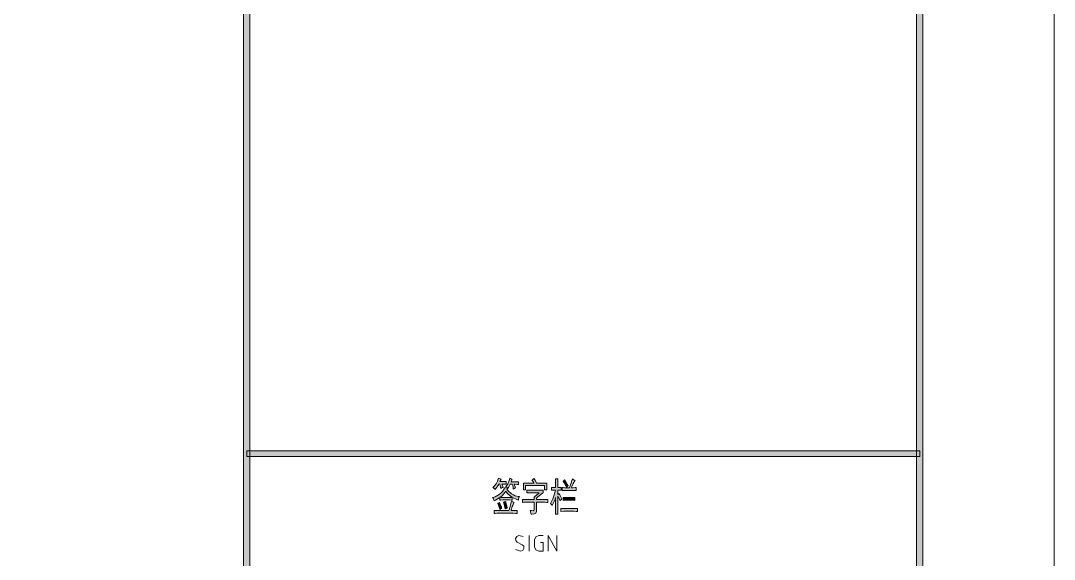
# Model space of a CAD drawing. Header units: millimetres. Extents: x 568 to 57335, y 85 to 28579.
# Drawn here: x 57220 to 57335.2, y 27941 to 28001.1 of the extents above; entities that cross this region are included whole.
import ezdxf

# ---------------------------------------------------------------- set-up
doc = ezdxf.new("R2010")
doc.units = ezdxf.units.MM

msp = doc.modelspace()

# ---------------------------------------------------------------- hatches: boundary and pattern name
h = msp.add_hatch(color=0)
h.dxf.hatch_style = 2
h.paths.add_polyline_path([(57245.52, 27703), (57244.83, 27703), (57244.83, 28563.81), (57245.52, 28563.81)])
h = msp.add_hatch(color=0)
h.dxf.hatch_style = 2
h.paths.add_polyline_path([(57320.57, 27702.65), (57319.87, 27703.35), (57319.87, 28563.46), (57320.57, 28564.16)])
h = msp.add_hatch(color=0)
h.dxf.hatch_style = 2
h.paths.add_polyline_path([(57320.22, 27953.08), (57320.22, 27952.43), (57245.17, 27952.43), (57245.17, 27953.08)])
h = msp.add_hatch(color=0)
h.paths.add_polyline_path([(57275.46, 27947.56), (57275.22, 27947.66), (57274.88, 27947.81), (57274.79, 27947.87), (57274.79, 27947.56), (57274.68, 27947.57), (57274.46, 27947.59), (57274.35, 27947.59), (57273.86, 27947.59), (57273.74, 27947.59), (57273.51, 27947.57), (57273.38, 27947.56), (57273.38, 27947.85), (57273.21, 27947.74), (57272.9, 27947.56), (57272.75, 27947.49), (57272.72, 27947.6), (57272.64, 27947.77), (57272.57, 27947.84), (57272.87, 27947.92), (57273.33, 27948.18), (57273.51, 27948.35), (57273.68, 27948.52), (57273.89, 27948.83), (57273.94, 27948.97), (57274.01, 27948.93), (57274.16, 27948.88), (57274.24, 27948.85), (57274.2, 27948.76), (57274.35, 27948.57), (57274.71, 27948.27), (57274.91, 27948.16), (57275.11, 27948.06), (57275.45, 27947.95), (57275.59, 27947.95), (57275.53, 27947.87), (57275.47, 27947.68)])
h.paths.add_polyline_path([(57273.44, 27947.89), (57273.54, 27947.87), (57273.74, 27947.87), (57273.86, 27947.87), (57274.35, 27947.87), (57274.46, 27947.87), (57274.66, 27947.87), (57274.77, 27947.89), (57274.58, 27947.99), (57274.23, 27948.33), (57274.05, 27948.58), (57273.95, 27948.41), (57273.65, 27948.06)])
h = msp.add_hatch(color=0)
h.dxf.hatch_style = 2
h.paths.add_polyline_path([(57274.09, 27949.34), (57273.97, 27949.35), (57273.74, 27949.36), (57273.63, 27949.36), (57273.67, 27949.26), (57273.72, 27949.07), (57273.75, 27948.98), (57273.67, 27948.96), (57273.55, 27948.9), (57273.5, 27948.86), (57273.48, 27948.97), (57273.44, 27949.21), (57273.41, 27949.36), (57273.27, 27949.36), (57273.16, 27949.17), (57272.95, 27948.86), (57272.85, 27948.75), (57272.8, 27948.82), (57272.68, 27948.94), (57272.61, 27948.98), (57272.75, 27949.11), (57272.97, 27949.37), (57273.05, 27949.52), (57273.12, 27949.67), (57273.22, 27949.93), (57273.25, 27950.03), (57273.31, 27949.99), (57273.45, 27949.93), (57273.54, 27949.9), (57273.49, 27949.84), (57273.42, 27949.72), (57273.4, 27949.64), (57273.79, 27949.64), (57273.86, 27949.64), (57274.01, 27949.65), (57274.09, 27949.66)])
h = msp.add_hatch(color=0)
h.dxf.hatch_style = 2
h.paths.add_polyline_path([(57275.13, 27948.93), (57275.07, 27948.9), (57274.95, 27948.83), (57274.89, 27948.8), (57274.88, 27948.92), (57274.83, 27949.19), (57274.79, 27949.33), (57274.55, 27949.33), (57274.48, 27949.2), (57274.35, 27948.99), (57274.3, 27948.9), (57274.24, 27948.96), (57274.12, 27949.04), (57274.05, 27949.07), (57274.14, 27949.17), (57274.29, 27949.39), (57274.34, 27949.51), (57274.39, 27949.63), (57274.49, 27949.88), (57274.52, 27950.02), (57274.58, 27949.97), (57274.71, 27949.9), (57274.79, 27949.88), (57274.75, 27949.82), (57274.69, 27949.67), (57274.66, 27949.59), (57275.13, 27949.59), (57275.19, 27949.59), (57275.37, 27949.6), (57275.49, 27949.61), (57275.49, 27949.3), (57275.31, 27949.31), (57275.07, 27949.33), (57275, 27949.33), (57275.03, 27949.25), (57275.09, 27949.05)])
h = msp.add_hatch(color=0)
h.dxf.hatch_style = 2
h.paths.add_polyline_path([(57277.2, 27949.99), (57277.32, 27949.79), (57277.46, 27949.52), (57277.49, 27949.45), (57278.64, 27949.45), (57278.63, 27949.33), (57278.63, 27949.14), (57278.63, 27949.07), (57278.63, 27949.01), (57278.63, 27948.84), (57278.64, 27948.73), (57278.38, 27948.73), (57278.38, 27949.19), (57276.27, 27949.19), (57276.27, 27948.71), (57276.02, 27948.71), (57276.03, 27948.83), (57276.03, 27949.01), (57276.03, 27949.08), (57276.03, 27949.15), (57276.03, 27949.34), (57276.02, 27949.45), (57277.2, 27949.45), (57277.15, 27949.55), (57277.05, 27949.72), (57276.98, 27949.8), (57277.03, 27949.83), (57277.14, 27949.94)])
h = msp.add_hatch(color=0)
h.dxf.hatch_style = 2
h.paths.add_polyline_path([(57279.14, 27948.98), (57279.22, 27948.98), (57279.38, 27948.98), (57279.46, 27948.97), (57279.61, 27948.97), (57279.61, 27949.37), (57279.61, 27949.5), (57279.61, 27949.78), (57279.61, 27949.93), (57279.88, 27949.93), (57279.87, 27949.8), (57279.86, 27949.52), (57279.86, 27949.37), (57279.86, 27948.97), (57280.01, 27948.97), (57280.06, 27948.97), (57280.18, 27948.98), (57280.24, 27948.98), (57280.24, 27948.66), (57280.21, 27948.67), (57280.09, 27948.69), (57279.99, 27948.69), (57279.86, 27948.69), (57279.86, 27948.19), (57279.99, 27948.32), (57280.07, 27948.16), (57280.24, 27947.84), (57280.31, 27947.7), (57280.26, 27947.65), (57280.17, 27947.55), (57280.12, 27947.49), (57280.05, 27947.67), (57279.91, 27947.93), (57279.86, 27948.02), (57279.86, 27946.72), (57279.86, 27946.54), (57279.87, 27946.18), (57279.88, 27946), (57279.61, 27946), (57279.61, 27946.19), (57279.61, 27946.55), (57279.61, 27946.72), (57279.61, 27947.85), (57279.55, 27947.63), (57279.36, 27947.18), (57279.23, 27946.96), (57279.19, 27947.02), (57279.08, 27947.14), (57279.04, 27947.18), (57279.13, 27947.33), (57279.3, 27947.71), (57279.39, 27947.93), (57279.47, 27948.16), (57279.58, 27948.54), (57279.61, 27948.69), (57279.44, 27948.69), (57279.14, 27948.66)])
h = msp.add_hatch(color=0)
h.dxf.hatch_style = 2
h.paths.add_polyline_path([(57281.78, 27949.74), (57281.73, 27949.68), (57281.64, 27949.52), (57281.58, 27949.42), (57281.54, 27949.31), (57281.44, 27949.07), (57281.39, 27948.93), (57281.48, 27948.93), (57281.59, 27948.94), (57281.81, 27948.96), (57281.91, 27948.97), (57281.91, 27948.63), (57281.81, 27948.63), (57281.58, 27948.65), (57281.47, 27948.65), (57280.78, 27948.65), (57280.66, 27948.65), (57280.44, 27948.63), (57280.35, 27948.63), (57280.35, 27948.97), (57280.44, 27948.96), (57280.66, 27948.94), (57280.78, 27948.93), (57281.15, 27948.93), (57281.19, 27949.04), (57281.28, 27949.26), (57281.32, 27949.37), (57281.35, 27949.48), (57281.43, 27949.77), (57281.48, 27949.95), (57281.54, 27949.9), (57281.7, 27949.8)])
h = msp.add_hatch(color=0)
h.dxf.hatch_style = 2
h.paths.add_polyline_path([(57280.62, 27949.84), (57280.72, 27949.69), (57280.92, 27949.36), (57281.02, 27949.19), (57280.97, 27949.14), (57280.87, 27949.05), (57280.82, 27949), (57280.75, 27949.16), (57280.56, 27949.48), (57280.44, 27949.64), (57280.48, 27949.67), (57280.56, 27949.78)])
h = msp.add_hatch(color=0)
h.dxf.hatch_style = 2
h.paths.add_polyline_path([(57278.21, 27948.68), (57278.21, 27948.38), (57278.16, 27948.35), (57278.01, 27948.23), (57277.92, 27948.16), (57277.82, 27948.08), (57277.61, 27947.89), (57277.49, 27947.77), (57277.49, 27947.62), (57278.35, 27947.62), (57278.41, 27947.62), (57278.62, 27947.62), (57278.76, 27947.63), (57278.76, 27947.3), (57278.62, 27947.31), (57278.41, 27947.33), (57278.35, 27947.33), (57277.49, 27947.33), (57277.49, 27946.47), (57277.48, 27946.3), (57277.4, 27946.1), (57277.32, 27946.08), (57277.24, 27946.05), (57277.02, 27946.01), (57276.88, 27946), (57276.87, 27946.08), (57276.83, 27946.28), (57276.79, 27946.4), (57276.94, 27946.39), (57277.12, 27946.38), (57277.16, 27946.39), (57277.2, 27946.4), (57277.23, 27946.51), (57277.22, 27946.62), (57277.22, 27947.33), (57276.33, 27947.33), (57276.23, 27947.33), (57276.04, 27947.32), (57275.94, 27947.31), (57275.94, 27947.63), (57276.04, 27947.62), (57276.23, 27947.62), (57276.32, 27947.62), (57277.22, 27947.62), (57277.22, 27947.69), (57277.21, 27947.84), (57277.2, 27947.9), (57277.25, 27947.94), (57277.38, 27948.03), (57277.45, 27948.09), (57277.52, 27948.15), (57277.69, 27948.3), (57277.79, 27948.39), (57276.8, 27948.39), (57276.69, 27948.39), (57276.5, 27948.38), (57276.42, 27948.38), (57276.42, 27948.69), (57276.5, 27948.69), (57276.68, 27948.68), (57276.79, 27948.68)])
h = msp.add_hatch(color=0)
h.dxf.hatch_style = 2
h.paths.add_polyline_path([(57281.41, 27947.85), (57281.51, 27947.85), (57281.68, 27947.86), (57281.77, 27947.87), (57281.77, 27947.53), (57281.68, 27947.55), (57281.51, 27947.56), (57281.41, 27947.56), (57280.82, 27947.56), (57280.72, 27947.56), (57280.54, 27947.55), (57280.45, 27947.53), (57280.45, 27947.87), (57280.54, 27947.87), (57280.72, 27947.86), (57280.82, 27947.85)])
h = msp.add_hatch(color=0)
h.dxf.hatch_style = 2
h.paths.add_polyline_path([(57273.22, 27946.1), (57273.11, 27946.1), (57272.88, 27946.09), (57272.76, 27946.08), (57272.76, 27946.4), (57272.89, 27946.39), (57273.11, 27946.39), (57273.21, 27946.39), (57274.39, 27946.39), (57274.43, 27946.48), (57274.5, 27946.73), (57274.55, 27946.89), (57274.59, 27947.04), (57274.66, 27947.32), (57274.69, 27947.45), (57274.76, 27947.4), (57274.91, 27947.33), (57274.99, 27947.31), (57274.95, 27947.26), (57274.87, 27947.09), (57274.83, 27946.96), (57274.79, 27946.84), (57274.7, 27946.55), (57274.65, 27946.39), (57274.82, 27946.39), (57275.17, 27946.39), (57275.34, 27946.4), (57275.34, 27946.08), (57275.17, 27946.09), (57274.9, 27946.1), (57274.81, 27946.1)])
h = msp.add_hatch(color=0)
h.dxf.hatch_style = 2
h.paths.add_polyline_path([(57273.37, 27947.31), (57273.45, 27947.11), (57273.57, 27946.77), (57273.6, 27946.64), (57273.55, 27946.62), (57273.45, 27946.56), (57273.4, 27946.51), (57273.37, 27946.65), (57273.26, 27946.99), (57273.17, 27947.18), (57273.2, 27947.21), (57273.3, 27947.27)])
h = msp.add_hatch(color=0)
h.dxf.hatch_style = 2
h.paths.add_polyline_path([(57273.98, 27946.58), (57273.96, 27946.73), (57273.89, 27947.11), (57273.82, 27947.34), (57273.88, 27947.36), (57273.99, 27947.39), (57274.05, 27947.41), (57274.08, 27947.31), (57274.16, 27946.93), (57274.2, 27946.65), (57274.14, 27946.64), (57274.03, 27946.61)])
h = msp.add_hatch(color=0)
h.dxf.hatch_style = 2
h.paths.add_polyline_path([(57281.53, 27946.62), (57281.64, 27946.62), (57281.89, 27946.63), (57282.04, 27946.64), (57282.04, 27946.3), (57281.89, 27946.31), (57281.64, 27946.32), (57281.53, 27946.33), (57280.54, 27946.33), (57280.21, 27946.3), (57280.21, 27946.64), (57280.29, 27946.64), (57280.46, 27946.63), (57280.54, 27946.62)])

# ---------------------------------------------------------------- linework, layer by layer
at = {"color": 0, "lineweight": 0}
for points in [[(56073.99, 27688), (56073.99, 28578.81), (57335.22, 28578.81), (57335.22, 27688)], [(57245.52, 27703), (57244.83, 27703), (57244.83, 28563.81), (57245.52, 28563.81)], [(57320.57, 27702.65), (57319.87, 27703.35), (57319.87, 28563.46), (57320.57, 28564.16)], [(57320.22, 27953.08), (57320.22, 27952.43), (57245.17, 27952.43), (57245.17, 27953.08)], [(57275.46, 27947.56), (57275.22, 27947.66), (57274.88, 27947.81), (57274.79, 27947.87), (57274.79, 27947.56), (57274.68, 27947.57), (57274.46, 27947.59), (57274.35, 27947.59), (57273.86, 27947.59), (57273.74, 27947.59), (57273.51, 27947.57), (57273.38, 27947.56), (57273.38, 27947.85), (57273.21, 27947.74), (57272.9, 27947.56), (57272.75, 27947.49), (57272.72, 27947.6), (57272.64, 27947.77), (57272.57, 27947.84), (57272.87, 27947.92), (57273.33, 27948.18), (57273.51, 27948.35), (57273.68, 27948.52), (57273.89, 27948.83), (57273.94, 27948.97), (57274.01, 27948.93), (57274.16, 27948.88), (57274.24, 27948.85), (57274.2, 27948.76), (57274.35, 27948.57), (57274.71, 27948.27), (57274.91, 27948.16), (57275.11, 27948.06), (57275.45, 27947.95), (57275.59, 27947.95), (57275.53, 27947.87), (57275.47, 27947.68)], [(57274.09, 27949.34), (57273.97, 27949.35), (57273.74, 27949.36), (57273.63, 27949.36), (57273.67, 27949.26), (57273.72, 27949.07), (57273.75, 27948.98), (57273.67, 27948.96), (57273.55, 27948.9), (57273.5, 27948.86), (57273.48, 27948.97), (57273.44, 27949.21), (57273.41, 27949.36), (57273.27, 27949.36), (57273.16, 27949.17), (57272.95, 27948.86), (57272.85, 27948.75), (57272.8, 27948.82), (57272.68, 27948.94), (57272.61, 27948.98), (57272.75, 27949.11), (57272.97, 27949.37), (57273.05, 27949.52), (57273.12, 27949.67), (57273.22, 27949.93), (57273.25, 27950.03), (57273.31, 27949.99), (57273.45, 27949.93), (57273.54, 27949.9), (57273.49, 27949.84), (57273.42, 27949.72), (57273.4, 27949.64), (57273.79, 27949.64), (57273.86, 27949.64), (57274.01, 27949.65), (57274.09, 27949.66)], [(57275.13, 27948.93), (57275.07, 27948.9), (57274.95, 27948.83), (57274.89, 27948.8), (57274.88, 27948.92), (57274.83, 27949.19), (57274.79, 27949.33), (57274.55, 27949.33), (57274.48, 27949.2), (57274.35, 27948.99), (57274.3, 27948.9), (57274.24, 27948.96), (57274.12, 27949.04), (57274.05, 27949.07), (57274.14, 27949.17), (57274.29, 27949.39), (57274.34, 27949.51), (57274.39, 27949.63), (57274.49, 27949.88), (57274.52, 27950.02), (57274.58, 27949.97), (57274.71, 27949.9), (57274.79, 27949.88), (57274.75, 27949.82), (57274.69, 27949.67), (57274.66, 27949.59), (57275.13, 27949.59), (57275.19, 27949.59), (57275.37, 27949.6), (57275.49, 27949.61), (57275.49, 27949.3), (57275.31, 27949.31), (57275.07, 27949.33), (57275, 27949.33), (57275.03, 27949.25), (57275.09, 27949.05)], [(57277.2, 27949.99), (57277.32, 27949.79), (57277.46, 27949.52), (57277.49, 27949.45), (57278.64, 27949.45), (57278.63, 27949.33), (57278.63, 27949.14), (57278.63, 27949.07), (57278.63, 27949.01), (57278.63, 27948.84), (57278.64, 27948.73), (57278.38, 27948.73), (57278.38, 27949.19), (57276.27, 27949.19), (57276.27, 27948.71), (57276.02, 27948.71), (57276.03, 27948.83), (57276.03, 27949.01), (57276.03, 27949.08), (57276.03, 27949.15), (57276.03, 27949.34), (57276.02, 27949.45), (57277.2, 27949.45), (57277.15, 27949.55), (57277.05, 27949.72), (57276.98, 27949.8), (57277.03, 27949.83), (57277.14, 27949.94)], [(57279.14, 27948.98), (57279.22, 27948.98), (57279.38, 27948.98), (57279.46, 27948.97), (57279.61, 27948.97), (57279.61, 27949.37), (57279.61, 27949.5), (57279.61, 27949.78), (57279.61, 27949.93), (57279.88, 27949.93), (57279.87, 27949.8), (57279.86, 27949.52), (57279.86, 27949.37), (57279.86, 27948.97), (57280.01, 27948.97), (57280.06, 27948.97), (57280.18, 27948.98), (57280.24, 27948.98), (57280.24, 27948.66), (57280.21, 27948.67), (57280.09, 27948.69), (57279.99, 27948.69), (57279.86, 27948.69), (57279.86, 27948.19), (57279.99, 27948.32), (57280.07, 27948.16), (57280.24, 27947.84), (57280.31, 27947.7), (57280.26, 27947.65), (57280.17, 27947.55), (57280.12, 27947.49), (57280.05, 27947.67), (57279.91, 27947.93), (57279.86, 27948.02), (57279.86, 27946.72), (57279.86, 27946.54), (57279.87, 27946.18), (57279.88, 27946), (57279.61, 27946), (57279.61, 27946.19), (57279.61, 27946.55), (57279.61, 27946.72), (57279.61, 27947.85), (57279.55, 27947.63), (57279.36, 27947.18), (57279.23, 27946.96), (57279.19, 27947.02), (57279.08, 27947.14), (57279.04, 27947.18), (57279.13, 27947.33), (57279.3, 27947.71), (57279.39, 27947.93), (57279.47, 27948.16), (57279.58, 27948.54), (57279.61, 27948.69), (57279.44, 27948.69), (57279.14, 27948.66)], [(57281.78, 27949.74), (57281.73, 27949.68), (57281.64, 27949.52), (57281.58, 27949.42), (57281.54, 27949.31), (57281.44, 27949.07), (57281.39, 27948.93), (57281.48, 27948.93), (57281.59, 27948.94), (57281.81, 27948.96), (57281.91, 27948.97), (57281.91, 27948.63), (57281.81, 27948.63), (57281.58, 27948.65), (57281.47, 27948.65), (57280.78, 27948.65), (57280.66, 27948.65), (57280.44, 27948.63), (57280.35, 27948.63), (57280.35, 27948.97), (57280.44, 27948.96), (57280.66, 27948.94), (57280.78, 27948.93), (57281.15, 27948.93), (57281.19, 27949.04), (57281.28, 27949.26), (57281.32, 27949.37), (57281.35, 27949.48), (57281.43, 27949.77), (57281.48, 27949.95), (57281.54, 27949.9), (57281.7, 27949.8)], [(57280.62, 27949.84), (57280.72, 27949.69), (57280.92, 27949.36), (57281.02, 27949.19), (57280.97, 27949.14), (57280.87, 27949.05), (57280.82, 27949), (57280.75, 27949.16), (57280.56, 27949.48), (57280.44, 27949.64), (57280.48, 27949.67), (57280.56, 27949.78)], [(57273.44, 27947.89), (57273.54, 27947.87), (57273.74, 27947.87), (57273.86, 27947.87), (57274.35, 27947.87), (57274.46, 27947.87), (57274.66, 27947.87), (57274.77, 27947.89), (57274.58, 27947.99), (57274.23, 27948.33), (57274.05, 27948.58), (57273.95, 27948.41), (57273.65, 27948.06)], [(57278.21, 27948.68), (57278.21, 27948.38), (57278.16, 27948.35), (57278.01, 27948.23), (57277.92, 27948.16), (57277.82, 27948.08), (57277.61, 27947.89), (57277.49, 27947.77), (57277.49, 27947.62), (57278.35, 27947.62), (57278.41, 27947.62), (57278.62, 27947.62), (57278.76, 27947.63), (57278.76, 27947.3), (57278.62, 27947.31), (57278.41, 27947.33), (57278.35, 27947.33), (57277.49, 27947.33), (57277.49, 27946.47), (57277.48, 27946.3), (57277.4, 27946.1), (57277.32, 27946.08), (57277.24, 27946.05), (57277.02, 27946.01), (57276.88, 27946), (57276.87, 27946.08), (57276.83, 27946.28), (57276.79, 27946.4), (57276.94, 27946.39), (57277.12, 27946.38), (57277.16, 27946.39), (57277.2, 27946.4), (57277.23, 27946.51), (57277.22, 27946.62), (57277.22, 27947.33), (57276.33, 27947.33), (57276.23, 27947.33), (57276.04, 27947.32), (57275.94, 27947.31), (57275.94, 27947.63), (57276.04, 27947.62), (57276.23, 27947.62), (57276.32, 27947.62), (57277.22, 27947.62), (57277.22, 27947.69), (57277.21, 27947.84), (57277.2, 27947.9), (57277.25, 27947.94), (57277.38, 27948.03), (57277.45, 27948.09), (57277.52, 27948.15), (57277.69, 27948.3), (57277.79, 27948.39), (57276.8, 27948.39), (57276.69, 27948.39), (57276.5, 27948.38), (57276.42, 27948.38), (57276.42, 27948.69), (57276.5, 27948.69), (57276.68, 27948.68), (57276.79, 27948.68)], [(57281.41, 27947.85), (57281.51, 27947.85), (57281.68, 27947.86), (57281.77, 27947.87), (57281.77, 27947.53), (57281.68, 27947.55), (57281.51, 27947.56), (57281.41, 27947.56), (57280.82, 27947.56), (57280.72, 27947.56), (57280.54, 27947.55), (57280.45, 27947.53), (57280.45, 27947.87), (57280.54, 27947.87), (57280.72, 27947.86), (57280.82, 27947.85)], [(57273.22, 27946.1), (57273.11, 27946.1), (57272.88, 27946.09), (57272.76, 27946.08), (57272.76, 27946.4), (57272.89, 27946.39), (57273.11, 27946.39), (57273.21, 27946.39), (57274.39, 27946.39), (57274.43, 27946.48), (57274.5, 27946.73), (57274.55, 27946.89), (57274.59, 27947.04), (57274.66, 27947.32), (57274.69, 27947.45), (57274.76, 27947.4), (57274.91, 27947.33), (57274.99, 27947.31), (57274.95, 27947.26), (57274.87, 27947.09), (57274.83, 27946.96), (57274.79, 27946.84), (57274.7, 27946.55), (57274.65, 27946.39), (57274.82, 27946.39), (57275.17, 27946.39), (57275.34, 27946.4), (57275.34, 27946.08), (57275.17, 27946.09), (57274.9, 27946.1), (57274.81, 27946.1)], [(57273.37, 27947.31), (57273.45, 27947.11), (57273.57, 27946.77), (57273.6, 27946.64), (57273.55, 27946.62), (57273.45, 27946.56), (57273.4, 27946.51), (57273.37, 27946.65), (57273.26, 27946.99), (57273.17, 27947.18), (57273.2, 27947.21), (57273.3, 27947.27)], [(57273.98, 27946.58), (57273.96, 27946.73), (57273.89, 27947.11), (57273.82, 27947.34), (57273.88, 27947.36), (57273.99, 27947.39), (57274.05, 27947.41), (57274.08, 27947.31), (57274.16, 27946.93), (57274.2, 27946.65), (57274.14, 27946.64), (57274.03, 27946.61)], [(57281.53, 27946.62), (57281.64, 27946.62), (57281.89, 27946.63), (57282.04, 27946.64), (57282.04, 27946.3), (57281.89, 27946.31), (57281.64, 27946.32), (57281.53, 27946.33), (57280.54, 27946.33), (57280.21, 27946.3), (57280.21, 27946.64), (57280.29, 27946.64), (57280.46, 27946.63), (57280.54, 27946.62)]]:
    msp.add_lwpolyline(points, close=True, dxfattribs=at)
for points in [[(57276, 27943.5), (57275.52, 27943.6), (57275.28, 27943.51), (57275.14, 27943.3), (57275.17, 27943.05), (57275.34, 27942.87)], [(57276.67, 27941.86), (57276.67, 27943.6)], [(57277.73, 27943.6), (57277.4, 27943.46), (57277.25, 27943.12)], [(57277.73, 27943.6), (57278.22, 27943.6)], [(57278.79, 27941.86), (57278.79, 27943.6), (57279.76, 27941.86), (57279.76, 27943.6)], [(57275.13, 27942.05), (57275.71, 27941.86)], [(57275.34, 27942.87), (57275.88, 27942.59)], [(57275.71, 27941.86), (57275.95, 27941.95), (57276.08, 27942.16), (57276.06, 27942.41), (57275.88, 27942.59)], [(57277.25, 27942.34), (57277.25, 27943.12)], [(57277.25, 27942.34), (57277.4, 27942), (57277.73, 27941.86)], [(57277.93, 27942.83), (57278.22, 27942.83), (57278.22, 27941.86), (57277.73, 27941.86)]]:
    msp.add_lwpolyline(points, dxfattribs=at)

doc.saveas('drawing.dxf')
